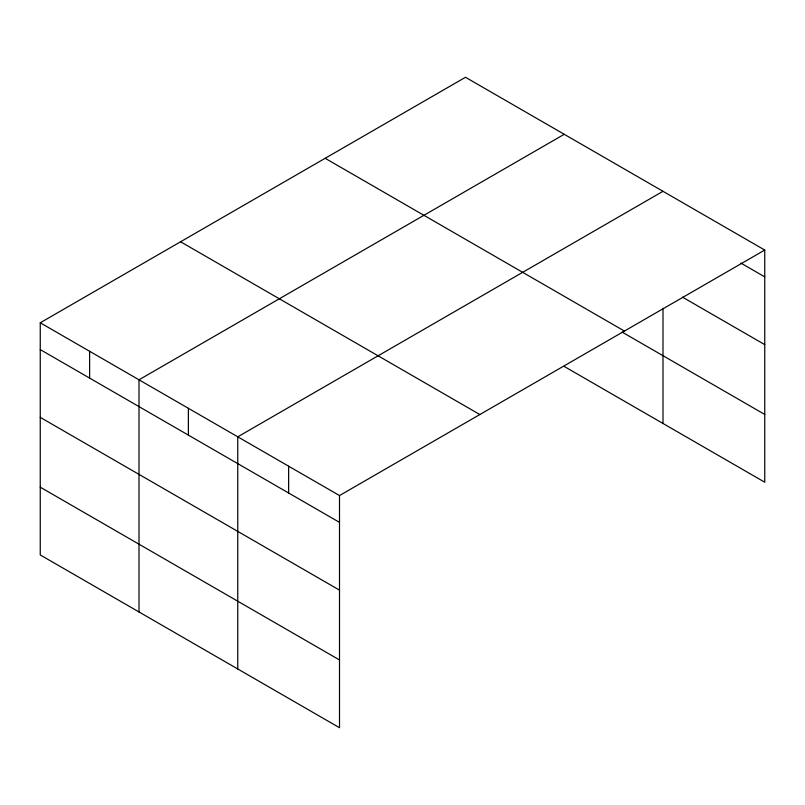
<?xml version="1.0" encoding="UTF-8"?>
<svg xmlns="http://www.w3.org/2000/svg" width="805" height="805" viewBox="0 0 805 805"><rect width="100%" height="100%" fill="white"/><g stroke="black" fill="none" stroke-linecap="round" stroke-linejoin="round"><path stroke-width="1.21" d="M564.245 366.456L764.75 482.215L764.75 250.053L465.491 77.28L40.25 322.785L40.25 554.947L339.509 727.72L339.509 495.558L40.25 322.785M564.245 134.294L139.003 379.799L139.003 611.961M662.998 191.308L237.757 436.823L237.757 668.975M339.509 495.558L764.75 250.053M740.932 263.114L764.75 276.86M682.489 297.136L764.75 344.631M325.16 158.293L624.418 331.066M622.215 332.153L764.75 414.444M180.582 241.772L479.84 414.545M40.25 349.591L339.509 522.375M40.25 417.362L339.509 590.135M40.25 487.176L339.509 659.959M662.998 308.325L662.998 423.47M288.633 466.196L288.633 493.002M188.38 408.306L188.38 435.123M89.627 351.292L89.627 378.098"/></g></svg>
